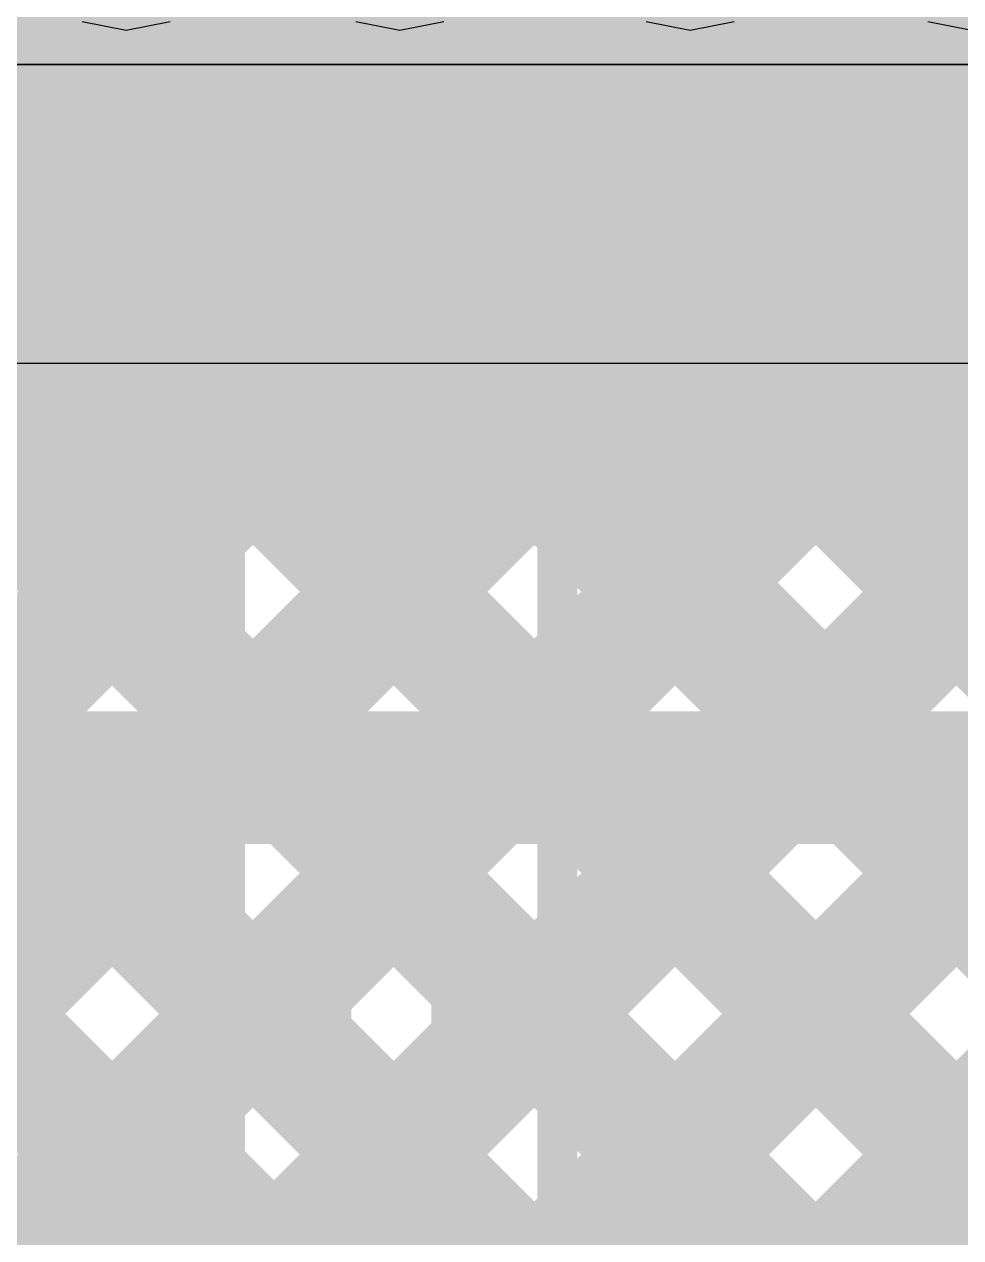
# Model space of a CAD drawing. Header units: millimetres. Extents: x 13 to 259, y -2 to 326.
# Drawn here: x 110.468 to 113.291, y 92.663 to 96.322 of the extents above; entities that cross this region are included whole.
import ezdxf

# ---------------------------------------------------------------- set-up
doc = ezdxf.new("R2010")
doc.units = ezdxf.units.MM
for name, color, linetype in [('BottomLayer', 5, 'Continuous'), ('BottomPaste', 16, 'Continuous'), ('BottomSolder', 6, 'Continuous'), ('ConnectLayer', 7, 'Continuous'), ('DrillDrawing', 1, 'Continuous'), ('Mechanical14', 56, 'Continuous'), ('Mechanical15', 56, 'Continuous'), ('Mechanical16', 56, 'Continuous'), ('MidLayer1', 16, 'Continuous'), ('MidLayer2', 76, 'Continuous'), ('MidLayer3', 90, 'Continuous'), ('MidLayer4', 156, 'Continuous'), ('MidLayer5', 130, 'Continuous'), ('MidLayer6', 216, 'Continuous'), ('MultiLayer', 9, 'Continuous'), ('TopLayer', 1, 'Continuous'), ('TopSolder', 216, 'Continuous')]:
    doc.layers.add(name, color=color, linetype=linetype)

# ---------------------------------------------------------------- blocks, each defined once
blk = doc.blocks.new('CAPC1005X55N_B_18')
at = {"layer": 'BottomLayer'}
for points in [[(-0.76, -0.31), (-0.14, -0.31), (-0.76, 0.31), (-0.14, 0.31)], [(0.14, -0.31), (0.76, -0.31), (0.14, 0.31), (0.76, 0.31)]]:
    blk.add_solid(points, dxfattribs=at)
at = {"layer": 'BottomPaste'}
for points in [[(-0.76, -0.31), (-0.14, -0.31), (-0.76, 0.31), (-0.14, 0.31)], [(0.14, -0.31), (0.76, -0.31), (0.14, 0.31), (0.76, 0.31)]]:
    blk.add_solid(points, dxfattribs=at)
at = {"layer": 'BottomSolder'}
for points in [[(-0.8616, -0.4116), (-0.0384, -0.4116), (-0.8616, 0.4116), (-0.0384, 0.4116)], [(0.0384, -0.4116), (0.8616, -0.4116), (0.0384, 0.4116), (0.8616, 0.4116)]]:
    blk.add_solid(points, dxfattribs=at)
at = {"layer": 'Mechanical14', "const_width": 0.1}
for points in [[(-0.5249, 0.2749), (0.5251, 0.2749)], [(-0.5249, 0.2749), (-0.5249, -0.2751)], [(0.5251, 0.2749), (0.5251, -0.2751)], [(-0.5249, -0.2751), (0.5251, -0.2751)]]:
    blk.add_lwpolyline(points, dxfattribs=at)
at = {"layer": 'Mechanical14', "const_width": 0.05}
for points in [[(-0.5499, 0.2749, 1), (-0.5, 0.2749, 1)], [(-0.5499, 0.2749, 1), (-0.5, 0.2749, 1)], [(0.5001, 0.2749, 1), (0.55, 0.2749, 1)], [(0.5001, 0.2749, 1), (0.55, 0.2749, 1)], [(-0.5499, -0.2751, 1), (-0.5, -0.2751, 1)], [(-0.5499, -0.2751, 1), (-0.5, -0.2751, 1)], [(0.5001, -0.2751, 1), (0.55, -0.2751, 1)], [(0.5001, -0.2751, 1), (0.55, -0.2751, 1)]]:
    blk.add_lwpolyline(points, format="xyb", close=True, dxfattribs=at)
at = {"layer": 'Mechanical16', "const_width": 0.05}
for points in [[(0, 0.5), (0, -0.5)], [(-0.91, 0.46), (0.91, 0.46)], [(-0.91, 0.46), (-0.91, -0.46)], [(0.91, 0.46), (0.91, -0.46)], [(-0.5, 0), (0.5, 0)], [(-0.91, -0.46), (0.91, -0.46)]]:
    blk.add_lwpolyline(points, dxfattribs=at)
at = {"layer": 'Mechanical16', "const_width": 0.025}
for points in [[(-0.0125, 0.5, 1), (0.0125, 0.5, 1)], [(-0.9225, 0.46, 1), (-0.8975, 0.46, 1)], [(-0.9225, 0.46, 1), (-0.8975, 0.46, 1)], [(0.8975, 0.46, 1), (0.9225, 0.46, 1)], [(0.8975, 0.46, 1), (0.9225, 0.46, 1)], [(-0.5125, 0, 1), (-0.4875, 0, 1)], [(0.4875, 0, 1), (0.5125, 0, 1)], [(-0.9225, -0.46, 1), (-0.8975, -0.46, 1)], [(-0.9225, -0.46, 1), (-0.8975, -0.46, 1)], [(0.8975, -0.46, 1), (0.9225, -0.46, 1)], [(0.8975, -0.46, 1), (0.9225, -0.46, 1)], [(-0.0125, -0.5, 1), (0.0125, -0.5, 1)]]:
    blk.add_lwpolyline(points, format="xyb", close=True, dxfattribs=at)
blk = doc.blocks.new('CAPC1005X55N_B_20')
at = {"layer": 'BottomLayer'}
for points in [[(-0.76, -0.31), (-0.14, -0.31), (-0.76, 0.31), (-0.14, 0.31)], [(0.14, -0.31), (0.76, -0.31), (0.14, 0.31), (0.76, 0.31)]]:
    blk.add_solid(points, dxfattribs=at)
at = {"layer": 'BottomPaste'}
for points in [[(-0.76, -0.31), (-0.14, -0.31), (-0.76, 0.31), (-0.14, 0.31)], [(0.14, -0.31), (0.76, -0.31), (0.14, 0.31), (0.76, 0.31)]]:
    blk.add_solid(points, dxfattribs=at)
at = {"layer": 'BottomSolder'}
for points in [[(-0.8616, -0.4116), (-0.0384, -0.4116), (-0.8616, 0.4116), (-0.0384, 0.4116)], [(0.0384, -0.4116), (0.8616, -0.4116), (0.0384, 0.4116), (0.8616, 0.4116)]]:
    blk.add_solid(points, dxfattribs=at)
at = {"layer": 'Mechanical14', "const_width": 0.1}
for points in [[(-0.5249, 0.2749), (0.5251, 0.2749)], [(-0.5249, 0.2749), (-0.5249, -0.2751)], [(0.5251, 0.2749), (0.5251, -0.2751)], [(-0.5249, -0.2751), (0.5251, -0.2751)]]:
    blk.add_lwpolyline(points, dxfattribs=at)
at = {"layer": 'Mechanical14', "const_width": 0.05}
for points in [[(-0.5499, 0.2749, 1), (-0.5, 0.2749, 1)], [(-0.5499, 0.2749, 1), (-0.5, 0.2749, 1)], [(0.5001, 0.2749, 1), (0.55, 0.2749, 1)], [(0.5001, 0.2749, 1), (0.55, 0.2749, 1)], [(-0.5499, -0.2751, 1), (-0.5, -0.2751, 1)], [(-0.5499, -0.2751, 1), (-0.5, -0.2751, 1)], [(0.5001, -0.2751, 1), (0.55, -0.2751, 1)], [(0.5001, -0.2751, 1), (0.55, -0.2751, 1)]]:
    blk.add_lwpolyline(points, format="xyb", close=True, dxfattribs=at)
at = {"layer": 'Mechanical16', "const_width": 0.05}
for points in [[(0, 0.5), (0, -0.5)], [(-0.91, 0.46), (0.91, 0.46)], [(-0.91, 0.46), (-0.91, -0.46)], [(0.91, 0.46), (0.91, -0.46)], [(-0.5, 0), (0.5, 0)], [(-0.91, -0.46), (0.91, -0.46)]]:
    blk.add_lwpolyline(points, dxfattribs=at)
at = {"layer": 'Mechanical16', "const_width": 0.025}
for points in [[(-0.0125, 0.5, 1), (0.0125, 0.5, 1)], [(-0.9225, 0.46, 1), (-0.8975, 0.46, 1)], [(-0.9225, 0.46, 1), (-0.8975, 0.46, 1)], [(0.8975, 0.46, 1), (0.9225, 0.46, 1)], [(0.8975, 0.46, 1), (0.9225, 0.46, 1)], [(-0.5125, 0, 1), (-0.4875, 0, 1)], [(0.4875, 0, 1), (0.5125, 0, 1)], [(-0.9225, -0.46, 1), (-0.8975, -0.46, 1)], [(-0.9225, -0.46, 1), (-0.8975, -0.46, 1)], [(0.8975, -0.46, 1), (0.9225, -0.46, 1)], [(0.8975, -0.46, 1), (0.9225, -0.46, 1)], [(-0.0125, -0.5, 1), (0.0125, -0.5, 1)]]:
    blk.add_lwpolyline(points, format="xyb", close=True, dxfattribs=at)
blk = doc.blocks.new('CAPC1005X55N_B_130')
at = {"layer": 'BottomLayer'}
for points in [[(-0.76, -0.31), (-0.14, -0.31), (-0.76, 0.31), (-0.14, 0.31)], [(0.14, -0.31), (0.76, -0.31), (0.14, 0.31), (0.76, 0.31)]]:
    blk.add_solid(points, dxfattribs=at)
at = {"layer": 'BottomPaste'}
for points in [[(-0.76, -0.31), (-0.14, -0.31), (-0.76, 0.31), (-0.14, 0.31)], [(0.14, -0.31), (0.76, -0.31), (0.14, 0.31), (0.76, 0.31)]]:
    blk.add_solid(points, dxfattribs=at)
at = {"layer": 'BottomSolder'}
for points in [[(-0.8616, -0.4116), (-0.0384, -0.4116), (-0.8616, 0.4116), (-0.0384, 0.4116)], [(0.0384, -0.4116), (0.8616, -0.4116), (0.0384, 0.4116), (0.8616, 0.4116)]]:
    blk.add_solid(points, dxfattribs=at)
at = {"layer": 'Mechanical14', "const_width": 0.1}
for points in [[(-0.5249, 0.2749), (0.5251, 0.2749)], [(-0.5249, 0.2749), (-0.5249, -0.2751)], [(0.5251, 0.2749), (0.5251, -0.2751)], [(-0.5249, -0.2751), (0.5251, -0.2751)]]:
    blk.add_lwpolyline(points, dxfattribs=at)
at = {"layer": 'Mechanical14', "const_width": 0.05}
for points in [[(-0.5499, 0.2749, 1), (-0.5, 0.2749, 1)], [(-0.5499, 0.2749, 1), (-0.5, 0.2749, 1)], [(0.5001, 0.2749, 1), (0.55, 0.2749, 1)], [(0.5001, 0.2749, 1), (0.55, 0.2749, 1)], [(-0.5499, -0.2751, 1), (-0.5, -0.2751, 1)], [(-0.5499, -0.2751, 1), (-0.5, -0.2751, 1)], [(0.5001, -0.2751, 1), (0.55, -0.2751, 1)], [(0.5001, -0.2751, 1), (0.55, -0.2751, 1)]]:
    blk.add_lwpolyline(points, format="xyb", close=True, dxfattribs=at)
at = {"layer": 'Mechanical16', "const_width": 0.05}
for points in [[(0, 0.5), (0, -0.5)], [(-0.91, 0.46), (0.91, 0.46)], [(-0.91, 0.46), (-0.91, -0.46)], [(0.91, 0.46), (0.91, -0.46)], [(-0.5, 0), (0.5, 0)], [(-0.91, -0.46), (0.91, -0.46)]]:
    blk.add_lwpolyline(points, dxfattribs=at)
at = {"layer": 'Mechanical16', "const_width": 0.025}
for points in [[(-0.0125, 0.5, 1), (0.0125, 0.5, 1)], [(-0.9225, 0.46, 1), (-0.8975, 0.46, 1)], [(-0.9225, 0.46, 1), (-0.8975, 0.46, 1)], [(0.8975, 0.46, 1), (0.9225, 0.46, 1)], [(0.8975, 0.46, 1), (0.9225, 0.46, 1)], [(-0.5125, 0, 1), (-0.4875, 0, 1)], [(0.4875, 0, 1), (0.5125, 0, 1)], [(-0.9225, -0.46, 1), (-0.8975, -0.46, 1)], [(-0.9225, -0.46, 1), (-0.8975, -0.46, 1)], [(0.8975, -0.46, 1), (0.9225, -0.46, 1)], [(0.8975, -0.46, 1), (0.9225, -0.46, 1)], [(-0.0125, -0.5, 1), (0.0125, -0.5, 1)]]:
    blk.add_lwpolyline(points, format="xyb", close=True, dxfattribs=at)
blk = doc.blocks.new('CAPC1005X55N_B_131')
at = {"layer": 'BottomLayer'}
for points in [[(-0.76, -0.31), (-0.14, -0.31), (-0.76, 0.31), (-0.14, 0.31)], [(0.14, -0.31), (0.76, -0.31), (0.14, 0.31), (0.76, 0.31)]]:
    blk.add_solid(points, dxfattribs=at)
at = {"layer": 'BottomPaste'}
for points in [[(-0.76, -0.31), (-0.14, -0.31), (-0.76, 0.31), (-0.14, 0.31)], [(0.14, -0.31), (0.76, -0.31), (0.14, 0.31), (0.76, 0.31)]]:
    blk.add_solid(points, dxfattribs=at)
at = {"layer": 'BottomSolder'}
for points in [[(-0.8616, -0.4116), (-0.0384, -0.4116), (-0.8616, 0.4116), (-0.0384, 0.4116)], [(0.0384, -0.4116), (0.8616, -0.4116), (0.0384, 0.4116), (0.8616, 0.4116)]]:
    blk.add_solid(points, dxfattribs=at)
at = {"layer": 'Mechanical14', "const_width": 0.1}
for points in [[(-0.5249, 0.2749), (0.5251, 0.2749)], [(-0.5249, 0.2749), (-0.5249, -0.2751)], [(0.5251, 0.2749), (0.5251, -0.2751)], [(-0.5249, -0.2751), (0.5251, -0.2751)]]:
    blk.add_lwpolyline(points, dxfattribs=at)
at = {"layer": 'Mechanical14', "const_width": 0.05}
for points in [[(-0.5499, 0.2749, 1), (-0.5, 0.2749, 1)], [(-0.5499, 0.2749, 1), (-0.5, 0.2749, 1)], [(0.5001, 0.2749, 1), (0.55, 0.2749, 1)], [(0.5001, 0.2749, 1), (0.55, 0.2749, 1)], [(-0.5499, -0.2751, 1), (-0.5, -0.2751, 1)], [(-0.5499, -0.2751, 1), (-0.5, -0.2751, 1)], [(0.5001, -0.2751, 1), (0.55, -0.2751, 1)], [(0.5001, -0.2751, 1), (0.55, -0.2751, 1)]]:
    blk.add_lwpolyline(points, format="xyb", close=True, dxfattribs=at)
at = {"layer": 'Mechanical16', "const_width": 0.05}
for points in [[(0, 0.5), (0, -0.5)], [(-0.91, 0.46), (0.91, 0.46)], [(-0.91, 0.46), (-0.91, -0.46)], [(0.91, 0.46), (0.91, -0.46)], [(-0.5, 0), (0.5, 0)], [(-0.91, -0.46), (0.91, -0.46)]]:
    blk.add_lwpolyline(points, dxfattribs=at)
at = {"layer": 'Mechanical16', "const_width": 0.025}
for points in [[(-0.0125, 0.5, 1), (0.0125, 0.5, 1)], [(-0.9225, 0.46, 1), (-0.8975, 0.46, 1)], [(-0.9225, 0.46, 1), (-0.8975, 0.46, 1)], [(0.8975, 0.46, 1), (0.9225, 0.46, 1)], [(0.8975, 0.46, 1), (0.9225, 0.46, 1)], [(-0.5125, 0, 1), (-0.4875, 0, 1)], [(0.4875, 0, 1), (0.5125, 0, 1)], [(-0.9225, -0.46, 1), (-0.8975, -0.46, 1)], [(-0.9225, -0.46, 1), (-0.8975, -0.46, 1)], [(0.8975, -0.46, 1), (0.9225, -0.46, 1)], [(0.8975, -0.46, 1), (0.9225, -0.46, 1)], [(-0.0125, -0.5, 1), (0.0125, -0.5, 1)]]:
    blk.add_lwpolyline(points, format="xyb", close=True, dxfattribs=at)
blk = doc.blocks.new('BGA144C80P12X12_1000X1000X170_150')
at = {"layer": 'Mechanical15', "const_width": 0.05}
blk.add_lwpolyline([(6, -6), (6, 6)], dxfattribs=at)

msp = doc.modelspace()

# ---------------------------------------------------------------- linework, layer by layer
at = {"layer": 'BottomLayer', "const_width": 0.25}
for points in [[(110.65, 95.75, 1), (110.9, 95.75, 1)], [(111.475, 95.75, 1), (111.725, 95.75, 1)], [(112.35, 95.75, 1), (112.6, 95.75, 1)], [(113.2, 95.75, 1), (113.45, 95.75, 1)]]:
    msp.add_lwpolyline(points, format="xyb", close=True, dxfattribs=at)
at = {"layer": 'ConnectLayer'}
for p, q in [((110.6424, 96.3297), (110.775, 96.3034)), ((110.775, 96.3034), (110.9077, 96.3297)), ((111.4674, 96.3297), (111.6, 96.3034)), ((111.6, 96.3034), (111.7327, 96.3297)), ((112.3424, 96.3297), (112.475, 96.3034)), ((112.475, 96.3034), (112.6077, 96.3297)), ((113.1924, 96.3297), (113.325, 96.3034)), ((108, 96.2), (119.55, 96.2)), ((114.3193, 95.2994), (108.875, 95.2986))]:
    msp.add_line(p, q, dxfattribs=at)
at = {"layer": 'ConnectLayer', "const_width": 0.4}
for points in [[(101.934, 102.561), (123.3856, 81.1093)], [(101.934, 102.561), (123.3856, 81.1093)], [(101.5544, 102.0921), (122.7964, 80.8501)], [(101.5544, 102.0921), (122.7964, 80.8501)], [(103.9298, 98.8681), (122.325, 80.4729)], [(103.9298, 98.8681), (122.325, 80.4729)], [(111.6133, 96.3399), (112.8157, 97.5422)], [(112.3014, 97.2846), (113.2507, 96.3353)], [(110.7649, 96.3399), (111.5118, 97.0868)], [(109.9912, 97.0493), (110.7047, 96.3358)], [(112.4619, 96.3399), (113.177, 97.055)], [(110.8619, 97.0271), (111.551, 96.338)], [(111.7219, 97.0156), (112.402, 96.3355)], [(113.3104, 96.3398), (113.5001, 96.5295)], [(89.4907, 72.5202), (113.0827, 96.1121)], [(89.4907, 72.5202), (113.0827, 96.1121)], [(101.7383, 83.9192), (113.9397, 96.1206)], [(101.7383, 83.9192), (113.9397, 96.1206)], [(101.9328, 85.8108), (112.2337, 96.1116)], [(101.9328, 85.8108), (112.2337, 96.1116)], [(107.9513, 93.5263), (110.5357, 96.1107)], [(107.9513, 93.5263), (110.5357, 96.1107)], [(108.3908, 93.1173), (111.3772, 96.1037)], [(108.3908, 93.1173), (111.3772, 96.1037)], [(109.345, 94.9201), (110.5357, 96.1107)], [(109.345, 94.0715), (111.3772, 96.1037)], [(111.8689, 96.1248), (112.076, 95.9177)], [(110.0994, 96.0927), (122.1498, 84.0422)], [(110.0994, 96.0927), (122.1498, 84.0422)], [(110.0994, 96.0927), (115.532, 90.66)], [(110.9531, 96.0875), (133.3382, 73.7024)], [(110.9531, 96.0875), (133.3382, 73.7024)], [(110.9531, 96.0875), (116.3805, 90.66)], [(111.7957, 96.0934), (113.8357, 94.0534)], [(111.7957, 96.0934), (113.8357, 94.0534)], [(111.7957, 96.0934), (113.8357, 94.0534)], [(112.6508, 96.0868), (114.1772, 94.5604)], [(112.6508, 96.0868), (114.1772, 94.5604)], [(106.9922, 90.8701), (112.0579, 95.9358)], [(109.4054, 95.9381), (121.8936, 83.4499)], [(109.4054, 95.9381), (121.8936, 83.4499)], [(109.4054, 95.9381), (114.6835, 90.66)], [(107.6408, 90.6702), (112.7706, 95.8)], [(108.4791, 90.66), (113.6191, 95.8)], [(112.3594, 95.8), (113.8616, 95.8)], [(112.9376, 95.8), (114.1772, 94.5604)], [(101.8767, 83.2091), (113.9469, 95.2793)], [(101.8767, 83.2091), (113.9469, 95.2793)], [(109.3276, 90.66), (113.9469, 95.2793)], [(110.2338, 94.9604), (110.501, 95.2275)], [(111.072, 94.95), (111.3416, 95.2196)], [(111.9205, 94.95), (112.1991, 95.2285)], [(112.7691, 94.95), (113.0481, 95.229)], [(110.1406, 95.2028), (110.3934, 94.95)], [(110.991, 95.201), (111.2419, 94.95)], [(111.8327, 95.2078), (112.0904, 94.95)], [(112.6889, 95.2001), (112.939, 94.95)], [(109.345, 95.1499), (113.835, 90.66)], [(100.5867, 81.0706), (114.569, 95.0528)], [(100.5867, 81.0706), (114.569, 95.0528)], [(110.1761, 90.66), (114.569, 95.0528)], [(110.2353, 94.95), (114.95, 94.95)], [(109.345, 94.3014), (112.9864, 90.66)], [(99.3205, 82.35), (111.0205, 94.05)], [(101.7383, 83.9193), (111.8691, 94.05)], [(101.8661, 82.35), (113.5661, 94.05)], [(101.8768, 83.2092), (112.7176, 94.05)], [(104.1337, 87.675), (110.5087, 94.05)], [(110.5087, 94.05), (113.8356, 94.05)], [(111.2934, 94.05), (122.5842, 82.7592)], [(112.142, 94.05), (123.0085, 83.1835)], [(112.9905, 94.05), (123.4328, 83.6077)], [(110.4768, 94.0181), (122.1449, 82.35)], [(101.7125, 81.3478), (113.9905, 93.6259)], [(101.7125, 81.3478), (113.9905, 93.6259)], [(102.7147, 82.35), (113.9905, 93.6259)], [(111.0247, 90.66), (113.9905, 93.6259)], [(110.0525, 93.5939), (121.2964, 82.35)], [(109.345, 93.4529), (112.1379, 90.66)], [(109.6283, 93.1696), (120.4478, 82.35)]]:
    msp.add_lwpolyline(points, dxfattribs=at)
for points in [[(111.1875, 96.2282, -0.522134), (110.2364, 96.4093)], [(111.1875, 96.2282, -0.522134), (110.2364, 96.4093)], [(111.1875, 96.2282, -0.522134), (110.2364, 96.4093)], [(111.1875, 95.3282, -2.376533), (111.1875, 96.1718)], [(111.1875, 96.1718, -0.425614), (112.0375, 96.1459)], [(112.0375, 96.1459, -0.434522), (112.9, 96.1592)], [(112.9, 96.1592, -0.283621), (113.5001, 96.3135)], [(112.0375, 96.2542, -0.42561), (111.1875, 96.2282)], [(112.0375, 96.2542, -0.42561), (111.1875, 96.2282)], [(112.9, 96.2408, -0.434524), (112.0375, 96.2542)], [(112.9, 96.2408, -0.434524), (112.0375, 96.2542)], [(113.7625, 96.2542, -0.434523), (112.9, 96.2408)], [(113.7625, 96.2542, -0.434523), (112.9, 96.2408)], [(111.8689, 96.1248, -0.322341), (111.1875, 96.2282)], [(112.3594, 95.8, -0.199374), (112.076, 95.9177)], [(112.3594, 95.8, -0.198912), (112.0765, 95.9172)], [(110.8097, 95.7139, -2.344845), (110.8097, 95.7861)], [(111.5654, 95.7861, -0.41993), (111.6368, 95.7839)], [(112.438, 95.7836, -0.43166), (112.5107, 95.785)], [(113.915, 95.75, -0.675033), (112.9, 95.3408)], [(113.375, 95.75, -0.67153), (113.2894, 95.715)], [(111.6371, 95.7165, -0.422766), (111.5654, 95.7139)], [(112.5107, 95.715, -0.428803), (112.4383, 95.7161)], [(112.0375, 95.3542, -0.42561), (111.1875, 95.3282)], [(112.9, 95.3408, -0.434524), (112.0375, 95.3542)]]:
    msp.add_lwpolyline(points, format="xyb", dxfattribs=at)
at = {"layer": 'ConnectLayer', "const_width": 0.2}
for points in [[(110.6047, 96.3358, 1), (110.8047, 96.3358, 1)], [(110.6649, 96.3399, 1), (110.8649, 96.3399, 1)], [(111.451, 96.338, 1), (111.651, 96.338, 1)], [(111.5133, 96.3399, 1), (111.7133, 96.3399, 1)], [(112.302, 96.3355, 1), (112.502, 96.3355, 1)], [(112.3619, 96.3399, 1), (112.5619, 96.3399, 1)], [(113.1507, 96.3353, 1), (113.3507, 96.3353, 1)], [(113.2104, 96.3398, 1), (113.4104, 96.3398, 1)], [(111.9375, 96.2542, 1), (112.1375, 96.2542, 1)], [(111.9375, 96.2542, 1), (112.1375, 96.2542, 1)], [(111.9375, 96.2542, 1), (112.1375, 96.2542, 1)], [(111.9375, 96.2542, 1), (112.1375, 96.2542, 1)], [(111.0875, 96.2282, 1), (111.2875, 96.2282, 1)], [(111.0875, 96.2282, 1), (111.2875, 96.2282, 1)], [(111.0875, 96.2282, 1), (111.2875, 96.2282, 1)], [(111.0875, 96.2282, 1), (111.2875, 96.2282, 1)], [(111.0875, 96.2282, 1), (111.2875, 96.2282, 1)], [(111.0875, 96.2282, 1), (111.2875, 96.2282, 1)], [(112.8, 96.2408, 1), (113, 96.2408, 1)], [(112.8, 96.2408, 1), (113, 96.2408, 1)], [(112.8, 96.2408, 1), (113, 96.2408, 1)], [(112.8, 96.2408, 1), (113, 96.2408, 1)], [(111.0875, 96.1718, 1), (111.2875, 96.1718, 1)], [(111.0875, 96.1718, 1), (111.2875, 96.1718, 1)], [(111.9375, 96.1459, 1), (112.1375, 96.1459, 1)], [(111.9375, 96.1459, 1), (112.1375, 96.1459, 1)], [(112.8, 96.1592, 1), (113, 96.1592, 1)], [(112.8, 96.1592, 1), (113, 96.1592, 1)], [(110.4357, 96.1107, 1), (110.6357, 96.1107, 1)], [(110.4357, 96.1107, 1), (110.6357, 96.1107, 1)], [(110.4357, 96.1107, 1), (110.6357, 96.1107, 1)], [(111.2772, 96.1037, 1), (111.4772, 96.1037, 1)], [(111.2772, 96.1037, 1), (111.4772, 96.1037, 1)], [(111.2772, 96.1037, 1), (111.4772, 96.1037, 1)], [(111.7689, 96.1248, 1), (111.9689, 96.1248, 1)], [(111.7689, 96.1248, 1), (111.9689, 96.1248, 1)], [(112.1337, 96.1116, 1), (112.3337, 96.1116, 1)], [(112.1337, 96.1116, 1), (112.3337, 96.1116, 1)], [(112.9827, 96.1121, 1), (113.1827, 96.1121, 1)], [(112.9827, 96.1121, 1), (113.1827, 96.1121, 1)], [(110.8531, 96.0875, 1), (111.0531, 96.0875, 1)], [(110.8531, 96.0875, 1), (111.0531, 96.0875, 1)], [(110.8531, 96.0875, 1), (111.0531, 96.0875, 1)], [(111.6957, 96.0934, 1), (111.8957, 96.0934, 1)], [(111.6957, 96.0934, 1), (111.8957, 96.0934, 1)], [(111.6957, 96.0934, 1), (111.8957, 96.0934, 1)], [(112.5508, 96.0868, 1), (112.7508, 96.0868, 1)], [(112.5508, 96.0868, 1), (112.7508, 96.0868, 1)], [(111.9579, 95.9358, 1), (112.1579, 95.9358, 1)], [(111.976, 95.9177, 1), (112.176, 95.9177, 1)], [(111.976, 95.9177, 1), (112.176, 95.9177, 1)], [(111.9765, 95.9172, 1), (112.1765, 95.9172, 1)], [(110.7097, 95.7861, 1), (110.9097, 95.7861, 1)], [(111.4654, 95.7861, 1), (111.6654, 95.7861, 1)], [(111.5368, 95.7839, 1), (111.7368, 95.7839, 1)], [(112.2594, 95.8, 1), (112.4594, 95.8, 1)], [(112.2594, 95.8, 1), (112.4594, 95.8, 1)], [(112.2594, 95.8, 1), (112.4594, 95.8, 1)], [(112.338, 95.7836, 1), (112.538, 95.7836, 1)], [(112.4107, 95.785, 1), (112.6107, 95.785, 1)], [(112.6706, 95.8, 1), (112.8706, 95.8, 1)], [(112.8376, 95.8, 1), (113.0376, 95.8, 1)], [(113.275, 95.75, 1), (113.475, 95.75, 1)], [(110.7097, 95.7139, 1), (110.9097, 95.7139, 1)], [(111.4654, 95.7139, 1), (111.6654, 95.7139, 1)], [(111.5371, 95.7165, 1), (111.7371, 95.7165, 1)], [(112.3383, 95.7161, 1), (112.5383, 95.7161, 1)], [(112.4107, 95.715, 1), (112.6107, 95.715, 1)], [(113.1894, 95.715, 1), (113.3894, 95.715, 1)], [(111.0875, 95.3282, 1), (111.2875, 95.3282, 1)], [(111.0875, 95.3282, 1), (111.2875, 95.3282, 1)], [(111.9375, 95.3542, 1), (112.1375, 95.3542, 1)], [(111.9375, 95.3542, 1), (112.1375, 95.3542, 1)], [(112.8, 95.3408, 1), (113, 95.3408, 1)], [(112.8, 95.3408, 1), (113, 95.3408, 1)], [(110.401, 95.2275, 1), (110.601, 95.2275, 1)], [(111.2416, 95.2196, 1), (111.4416, 95.2196, 1)], [(112.0991, 95.2285, 1), (112.2991, 95.2285, 1)], [(112.9481, 95.229, 1), (113.1481, 95.229, 1)], [(110.891, 95.201, 1), (111.091, 95.201, 1)], [(111.7327, 95.2078, 1), (111.9327, 95.2078, 1)], [(112.5889, 95.2001, 1), (112.7889, 95.2001, 1)], [(110.2934, 94.95, 1), (110.4934, 94.95, 1)], [(110.972, 94.95, 1), (111.172, 94.95, 1)], [(111.1419, 94.95, 1), (111.3419, 94.95, 1)], [(111.8205, 94.95, 1), (112.0205, 94.95, 1)], [(111.9904, 94.95, 1), (112.1904, 94.95, 1)], [(112.6691, 94.95, 1), (112.8691, 94.95, 1)], [(112.839, 94.95, 1), (113.039, 94.95, 1)], [(110.4087, 94.05, 1), (110.6087, 94.05, 1)], [(110.4087, 94.05, 1), (110.6087, 94.05, 1)], [(110.9205, 94.05, 1), (111.1205, 94.05, 1)], [(111.1934, 94.05, 1), (111.3934, 94.05, 1)], [(111.7691, 94.05, 1), (111.9691, 94.05, 1)], [(112.042, 94.05, 1), (112.242, 94.05, 1)], [(112.6176, 94.05, 1), (112.8176, 94.05, 1)], [(112.8905, 94.05, 1), (113.0905, 94.05, 1)], [(110.3768, 94.0181, 1), (110.5768, 94.0181, 1)]]:
    msp.add_lwpolyline(points, format="xyb", close=True, dxfattribs=at)
at = {"layer": 'DrillDrawing', "const_width": 0.0508}
for points in [[(110.648, 95.877), (110.648, 96.004)], [(110.648, 96.004), (110.902, 96.004)], [(110.902, 95.877), (110.902, 96.004)], [(111.473, 95.877), (111.473, 96.004)], [(111.473, 96.004), (111.727, 96.004)], [(111.727, 95.877), (111.727, 96.004)], [(112.348, 95.877), (112.348, 96.004)], [(112.348, 96.004), (112.602, 96.004)], [(112.602, 95.877), (112.602, 96.004)], [(113.198, 95.877), (113.198, 96.004)], [(113.198, 96.004), (113.452, 96.004)], [(110.521, 95.623), (110.521, 95.877)], [(110.521, 95.877), (110.648, 95.877)], [(110.902, 95.877), (111.029, 95.877)], [(111.029, 95.623), (111.029, 95.877)], [(111.346, 95.623), (111.346, 95.877)], [(111.346, 95.877), (111.473, 95.877)], [(111.727, 95.877), (111.854, 95.877)], [(111.854, 95.623), (111.854, 95.877)], [(112.221, 95.623), (112.221, 95.877)], [(112.221, 95.877), (112.348, 95.877)], [(112.602, 95.877), (112.729, 95.877)], [(112.729, 95.623), (112.729, 95.877)], [(113.071, 95.623), (113.071, 95.877)], [(113.071, 95.877), (113.198, 95.877)], [(110.521, 95.623), (110.648, 95.623)], [(110.648, 95.496), (110.648, 95.623)], [(110.902, 95.623), (111.029, 95.623)], [(110.902, 95.496), (110.902, 95.623)], [(111.346, 95.623), (111.473, 95.623)], [(111.473, 95.496), (111.473, 95.623)], [(111.727, 95.623), (111.854, 95.623)], [(111.727, 95.496), (111.727, 95.623)], [(112.221, 95.623), (112.348, 95.623)], [(112.348, 95.496), (112.348, 95.623)], [(112.602, 95.623), (112.729, 95.623)], [(112.602, 95.496), (112.602, 95.623)], [(113.071, 95.623), (113.198, 95.623)], [(113.198, 95.496), (113.198, 95.623)], [(110.648, 95.496), (110.902, 95.496)], [(111.473, 95.496), (111.727, 95.496)], [(112.348, 95.496), (112.602, 95.496)], [(113.198, 95.496), (113.452, 95.496)]]:
    msp.add_lwpolyline(points, dxfattribs=at)
at = {"layer": 'DrillDrawing', "const_width": 0.0254}
for points in [[(110.6353, 96.004, 1), (110.6607, 96.004, 1)], [(110.6353, 96.004, 1), (110.6607, 96.004, 1)], [(110.8893, 96.004, 1), (110.9147, 96.004, 1)], [(110.8893, 96.004, 1), (110.9147, 96.004, 1)], [(111.4603, 96.004, 1), (111.4857, 96.004, 1)], [(111.4603, 96.004, 1), (111.4857, 96.004, 1)], [(111.7143, 96.004, 1), (111.7397, 96.004, 1)], [(111.7143, 96.004, 1), (111.7397, 96.004, 1)], [(112.3353, 96.004, 1), (112.3607, 96.004, 1)], [(112.3353, 96.004, 1), (112.3607, 96.004, 1)], [(112.5893, 96.004, 1), (112.6147, 96.004, 1)], [(112.5893, 96.004, 1), (112.6147, 96.004, 1)], [(113.1853, 96.004, 1), (113.2107, 96.004, 1)], [(113.1853, 96.004, 1), (113.2107, 96.004, 1)], [(110.5083, 95.877, 1), (110.5337, 95.877, 1)], [(110.5083, 95.877, 1), (110.5337, 95.877, 1)], [(110.6353, 95.877, 1), (110.6607, 95.877, 1)], [(110.6353, 95.877, 1), (110.6607, 95.877, 1)], [(110.8893, 95.877, 1), (110.9147, 95.877, 1)], [(110.8893, 95.877, 1), (110.9147, 95.877, 1)], [(111.0163, 95.877, 1), (111.0417, 95.877, 1)], [(111.0163, 95.877, 1), (111.0417, 95.877, 1)], [(111.3333, 95.877, 1), (111.3587, 95.877, 1)], [(111.3333, 95.877, 1), (111.3587, 95.877, 1)], [(111.4603, 95.877, 1), (111.4857, 95.877, 1)], [(111.4603, 95.877, 1), (111.4857, 95.877, 1)], [(111.7143, 95.877, 1), (111.7397, 95.877, 1)], [(111.7143, 95.877, 1), (111.7397, 95.877, 1)], [(111.8413, 95.877, 1), (111.8667, 95.877, 1)], [(111.8413, 95.877, 1), (111.8667, 95.877, 1)], [(112.2083, 95.877, 1), (112.2337, 95.877, 1)], [(112.2083, 95.877, 1), (112.2337, 95.877, 1)], [(112.3353, 95.877, 1), (112.3607, 95.877, 1)], [(112.3353, 95.877, 1), (112.3607, 95.877, 1)], [(112.5893, 95.877, 1), (112.6147, 95.877, 1)], [(112.5893, 95.877, 1), (112.6147, 95.877, 1)], [(112.7163, 95.877, 1), (112.7417, 95.877, 1)], [(112.7163, 95.877, 1), (112.7417, 95.877, 1)], [(113.0583, 95.877, 1), (113.0837, 95.877, 1)], [(113.0583, 95.877, 1), (113.0837, 95.877, 1)], [(113.1853, 95.877, 1), (113.2107, 95.877, 1)], [(113.1853, 95.877, 1), (113.2107, 95.877, 1)], [(110.5083, 95.623, 1), (110.5337, 95.623, 1)], [(110.5083, 95.623, 1), (110.5337, 95.623, 1)], [(110.6353, 95.623, 1), (110.6607, 95.623, 1)], [(110.6353, 95.623, 1), (110.6607, 95.623, 1)], [(110.8893, 95.623, 1), (110.9147, 95.623, 1)], [(110.8893, 95.623, 1), (110.9147, 95.623, 1)], [(111.0163, 95.623, 1), (111.0417, 95.623, 1)], [(111.0163, 95.623, 1), (111.0417, 95.623, 1)], [(111.3333, 95.623, 1), (111.3587, 95.623, 1)], [(111.3333, 95.623, 1), (111.3587, 95.623, 1)], [(111.4603, 95.623, 1), (111.4857, 95.623, 1)], [(111.4603, 95.623, 1), (111.4857, 95.623, 1)], [(111.7143, 95.623, 1), (111.7397, 95.623, 1)], [(111.7143, 95.623, 1), (111.7397, 95.623, 1)], [(111.8413, 95.623, 1), (111.8667, 95.623, 1)], [(111.8413, 95.623, 1), (111.8667, 95.623, 1)], [(112.2083, 95.623, 1), (112.2337, 95.623, 1)], [(112.2083, 95.623, 1), (112.2337, 95.623, 1)], [(112.3353, 95.623, 1), (112.3607, 95.623, 1)], [(112.3353, 95.623, 1), (112.3607, 95.623, 1)], [(112.5893, 95.623, 1), (112.6147, 95.623, 1)], [(112.5893, 95.623, 1), (112.6147, 95.623, 1)], [(112.7163, 95.623, 1), (112.7417, 95.623, 1)], [(112.7163, 95.623, 1), (112.7417, 95.623, 1)], [(113.0583, 95.623, 1), (113.0837, 95.623, 1)], [(113.0583, 95.623, 1), (113.0837, 95.623, 1)], [(113.1853, 95.623, 1), (113.2107, 95.623, 1)], [(113.1853, 95.623, 1), (113.2107, 95.623, 1)], [(110.6353, 95.496, 1), (110.6607, 95.496, 1)], [(110.6353, 95.496, 1), (110.6607, 95.496, 1)], [(110.8893, 95.496, 1), (110.9147, 95.496, 1)], [(110.8893, 95.496, 1), (110.9147, 95.496, 1)], [(111.4603, 95.496, 1), (111.4857, 95.496, 1)], [(111.4603, 95.496, 1), (111.4857, 95.496, 1)], [(111.7143, 95.496, 1), (111.7397, 95.496, 1)], [(111.7143, 95.496, 1), (111.7397, 95.496, 1)], [(112.3353, 95.496, 1), (112.3607, 95.496, 1)], [(112.3353, 95.496, 1), (112.3607, 95.496, 1)], [(112.5893, 95.496, 1), (112.6147, 95.496, 1)], [(112.5893, 95.496, 1), (112.6147, 95.496, 1)], [(113.1853, 95.496, 1), (113.2107, 95.496, 1)], [(113.1853, 95.496, 1), (113.2107, 95.496, 1)]]:
    msp.add_lwpolyline(points, format="xyb", close=True, dxfattribs=at)
at = {"layer": 'MidLayer1', "const_width": 0.2}
for points in [[(110.675, 95.75, 1), (110.875, 95.75, 1)], [(111.5, 95.75, 1), (111.7, 95.75, 1)], [(112.375, 95.75, 1), (112.575, 95.75, 1)], [(113.225, 95.75, 1), (113.425, 95.75, 1)]]:
    msp.add_lwpolyline(points, format="xyb", close=True, dxfattribs=at)
at = {"layer": 'MidLayer2', "const_width": 0.12}
for points in [[(111.1875, 95.5968), (111.1875, 96.8032)], [(112.075, 95.5843), (112.075, 96.8157)], [(112.925, 95.6343), (112.925, 96.8157)], [(112.635, 95.3443), (112.925, 95.6343)], [(110.375, 95.5843), (110.6094, 95.35)], [(111.1875, 95.5968), (111.3938, 95.3906)], [(112.075, 95.5843), (112.3151, 95.3443)], [(111.3938, 93.0313), (111.3938, 95.3906)], [(110.6094, 95.35), (110.9818, 95.35)], [(110.9818, 95.35), (111.0738, 95.2581)], [(112.3151, 94.9775), (112.3151, 95.3443)], [(112.635, 95.11), (112.635, 95.3443)], [(111.0738, 92.8987), (111.0738, 95.2581)], [(112.635, 95.11), (121.7251, 86.02)], [(112.3151, 94.9775), (121.5925, 85.7)], [(109.25, 94.3548), (122.2691, 81.3357)], [(111.3938, 93.0313), (120.4251, 84)], [(111.0738, 92.8987), (120.2925, 83.68)]]:
    msp.add_lwpolyline(points, dxfattribs=at)
at = {"layer": 'MidLayer2'}
for points, const_width in [([(110.675, 95.75, 1), (110.875, 95.75, 1)], 0.2), ([(111.5, 95.75, 1), (111.7, 95.75, 1)], 0.2), ([(112.375, 95.75, 1), (112.575, 95.75, 1)], 0.2), ([(113.225, 95.75, 1), (113.425, 95.75, 1)], 0.2), ([(112.8951, 95.6343, 1), (112.955, 95.6343, 1)], 0.06), ([(112.8951, 95.6343, 1), (112.955, 95.6343, 1)], 0.06), ([(111.1575, 95.5968, 1), (111.2175, 95.5968, 1)], 0.06), ([(111.1575, 95.5968, 1), (111.2175, 95.5968, 1)], 0.06), ([(112.0451, 95.5843, 1), (112.105, 95.5843, 1)], 0.06), ([(112.0451, 95.5843, 1), (112.105, 95.5843, 1)], 0.06), ([(111.3638, 95.3906, 1), (111.4238, 95.3906, 1)], 0.06), ([(111.3638, 95.3906, 1), (111.4238, 95.3906, 1)], 0.06), ([(110.5794, 95.35, 1), (110.6394, 95.35, 1)], 0.06), ([(110.5794, 95.35, 1), (110.6394, 95.35, 1)], 0.06), ([(110.9518, 95.35, 1), (111.0118, 95.35, 1)], 0.06), ([(110.9518, 95.35, 1), (111.0118, 95.35, 1)], 0.06), ([(112.2851, 95.3443, 1), (112.345, 95.3443, 1)], 0.06), ([(112.2851, 95.3443, 1), (112.345, 95.3443, 1)], 0.06), ([(112.605, 95.3443, 1), (112.665, 95.3443, 1)], 0.06), ([(112.605, 95.3443, 1), (112.665, 95.3443, 1)], 0.06), ([(111.0438, 95.2581, 1), (111.1038, 95.2581, 1)], 0.06), ([(111.0438, 95.2581, 1), (111.1038, 95.2581, 1)], 0.06), ([(112.605, 95.11, 1), (112.665, 95.11, 1)], 0.06), ([(112.605, 95.11, 1), (112.665, 95.11, 1)], 0.06), ([(112.2851, 94.9775, 1), (112.345, 94.9775, 1)], 0.06), ([(112.2851, 94.9775, 1), (112.345, 94.9775, 1)], 0.06), ([(111.3638, 93.0313, 1), (111.4238, 93.0313, 1)], 0.06), ([(111.3638, 93.0313, 1), (111.4238, 93.0313, 1)], 0.06), ([(111.0438, 92.8987, 1), (111.1038, 92.8987, 1)], 0.06), ([(111.0438, 92.8987, 1), (111.1038, 92.8987, 1)], 0.06)]:
    msp.add_lwpolyline(points, format="xyb", close=True, dxfattribs=dict(at, const_width=const_width))
at = {"layer": 'MidLayer3', "const_width": 0.12}
for points in [[(112, 96.5593), (112.3594, 96.2)], [(112.3594, 96.2), (115.5875, 96.2)]]:
    msp.add_lwpolyline(points, dxfattribs=at)
at = {"layer": 'MidLayer3'}
for points, const_width in [([(112.3294, 96.2, 1), (112.3894, 96.2, 1)], 0.06), ([(112.3294, 96.2, 1), (112.3894, 96.2, 1)], 0.06), ([(110.675, 95.75, 1), (110.875, 95.75, 1)], 0.2), ([(111.5, 95.75, 1), (111.7, 95.75, 1)], 0.2), ([(112.375, 95.75, 1), (112.575, 95.75, 1)], 0.2), ([(113.225, 95.75, 1), (113.425, 95.75, 1)], 0.2)]:
    msp.add_lwpolyline(points, format="xyb", close=True, dxfattribs=dict(at, const_width=const_width))
at = {"layer": 'MidLayer4', "const_width": 0.12}
for points in [[(109.8028, 97.0565), (110.6094, 96.25)], [(111.175, 96.5093), (111.4344, 96.25)], [(112.075, 96.4843), (112.3594, 96.2)], [(110.6094, 96.25), (110.8407, 96.25)], [(110.8407, 96.25), (111.175, 95.9157)], [(111.4344, 96.25), (111.6657, 96.25)], [(111.6657, 96.25), (112.075, 95.8407)], [(112.3594, 96.2), (113.4407, 96.2)], [(111.175, 95.6093), (111.175, 95.9157)], [(112.075, 95.0293), (112.075, 95.8407)], [(111.175, 95.6093), (111.7551, 95.0293)], [(111.7551, 82.0925), (111.7551, 95.0293)], [(112.075, 82.225), (112.075, 95.0293)]]:
    msp.add_lwpolyline(points, dxfattribs=at)
at = {"layer": 'MidLayer4'}
for points, const_width in [([(110.5794, 96.25, 1), (110.6394, 96.25, 1)], 0.06), ([(110.5794, 96.25, 1), (110.6394, 96.25, 1)], 0.06), ([(110.8107, 96.25, 1), (110.8707, 96.25, 1)], 0.06), ([(110.8107, 96.25, 1), (110.8707, 96.25, 1)], 0.06), ([(111.4044, 96.25, 1), (111.4644, 96.25, 1)], 0.06), ([(111.4044, 96.25, 1), (111.4644, 96.25, 1)], 0.06), ([(111.6357, 96.25, 1), (111.6957, 96.25, 1)], 0.06), ([(111.6357, 96.25, 1), (111.6957, 96.25, 1)], 0.06), ([(112.3294, 96.2, 1), (112.3894, 96.2, 1)], 0.06), ([(112.3294, 96.2, 1), (112.3894, 96.2, 1)], 0.06), ([(111.145, 95.9157, 1), (111.205, 95.9157, 1)], 0.06), ([(111.145, 95.9157, 1), (111.205, 95.9157, 1)], 0.06), ([(110.675, 95.75, 1), (110.875, 95.75, 1)], 0.2), ([(111.5, 95.75, 1), (111.7, 95.75, 1)], 0.2), ([(112.375, 95.75, 1), (112.575, 95.75, 1)], 0.2), ([(113.225, 95.75, 1), (113.425, 95.75, 1)], 0.2), ([(112.0451, 95.8407, 1), (112.105, 95.8407, 1)], 0.06), ([(112.0451, 95.8407, 1), (112.105, 95.8407, 1)], 0.06), ([(111.145, 95.6093, 1), (111.205, 95.6093, 1)], 0.06), ([(111.145, 95.6093, 1), (111.205, 95.6093, 1)], 0.06), ([(111.7251, 95.0293, 1), (111.7851, 95.0293, 1)], 0.06), ([(111.7251, 95.0293, 1), (111.7851, 95.0293, 1)], 0.06), ([(112.0451, 95.0293, 1), (112.105, 95.0293, 1)], 0.06), ([(112.0451, 95.0293, 1), (112.105, 95.0293, 1)], 0.06)]:
    msp.add_lwpolyline(points, format="xyb", close=True, dxfattribs=dict(at, const_width=const_width))
at = {"layer": 'MidLayer5', "const_width": 0.2}
for points in [[(110.675, 95.75, 1), (110.875, 95.75, 1)], [(111.5, 95.75, 1), (111.7, 95.75, 1)], [(112.375, 95.75, 1), (112.575, 95.75, 1)], [(113.225, 95.75, 1), (113.425, 95.75, 1)]]:
    msp.add_lwpolyline(points, format="xyb", close=True, dxfattribs=at)
at = {"layer": 'MidLayer6', "const_width": 0.2}
for points in [[(110.675, 95.75, 1), (110.875, 95.75, 1)], [(111.5, 95.75, 1), (111.7, 95.75, 1)], [(112.375, 95.75, 1), (112.575, 95.75, 1)], [(113.225, 95.75, 1), (113.425, 95.75, 1)]]:
    msp.add_lwpolyline(points, format="xyb", close=True, dxfattribs=at)
at = {"layer": 'MultiLayer', "const_width": 0.25}
for points in [[(110.65, 95.75, 1), (110.9, 95.75, 1)], [(111.475, 95.75, 1), (111.725, 95.75, 1)], [(112.35, 95.75, 1), (112.6, 95.75, 1)], [(113.2, 95.75, 1), (113.45, 95.75, 1)]]:
    msp.add_lwpolyline(points, format="xyb", close=True, dxfattribs=at)
at = {"layer": 'TopLayer', "const_width": 0.25}
for points in [[(110.65, 95.75, 1), (110.9, 95.75, 1)], [(111.475, 95.75, 1), (111.725, 95.75, 1)], [(112.35, 95.75, 1), (112.6, 95.75, 1)], [(113.2, 95.75, 1), (113.45, 95.75, 1)]]:
    msp.add_lwpolyline(points, format="xyb", close=True, dxfattribs=at)
at = {"layer": 'TopSolder'}
msp.add_line((119.55, 96.2), (108, 96.2), dxfattribs=at)

# ---------------------------------------------------------------- block references
for name, p, rotation in [('BGA144C80P12X12_1000X1000X170_150', (113.8028, 102), 270), ('CAPC1005X55N_B_18', (110.775, 96.2), 90), ('CAPC1005X55N_B_20', (111.6, 96.2), 90), ('CAPC1005X55N_B_130', (112.475, 96.2), 90), ('CAPC1005X55N_B_131', (113.325, 96.2), 90)]:
    msp.add_blockref(name, p, dxfattribs=dict(rotation=rotation))

doc.saveas('drawing.dxf')
